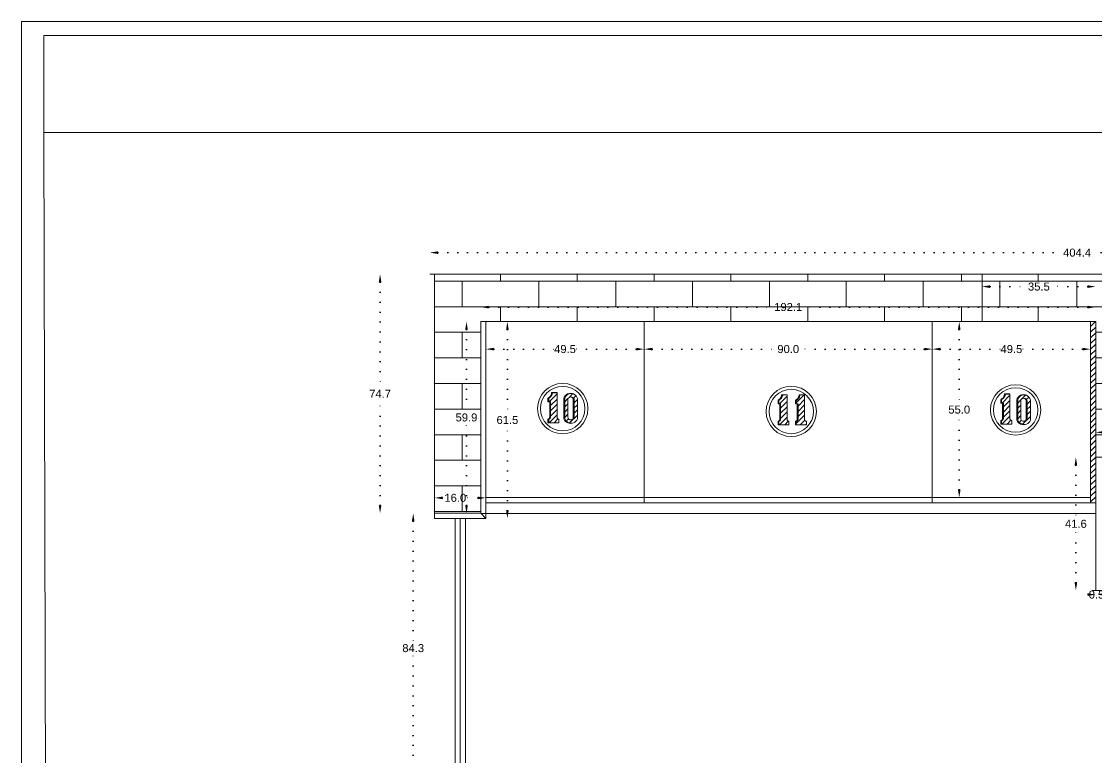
# Model space of a CAD drawing. Header units: inches. Extents: x 104 to 9740, y 936 to 6735.
# Drawn here: x 7866.4 to 8202.2, y 2203.4 to 2433.4 of the extents above; entities that cross this region are included whole.
import ezdxf

# ---------------------------------------------------------------- set-up
doc = ezdxf.new("R2010")
doc.units = ezdxf.units.IN
doc.header["$MEASUREMENT"] = 0
doc.linetypes.add('ACAD_ISO07W100', pattern=[3, 0, -3])
doc.styles.get("Standard").update_dxf_attribs({"font": 'arial.ttf'})
doc.dimstyles.new('Copy of Standard', dxfattribs={"dimtxt": 2.5, "dimasz": 2.5, "dimexe": 0.18, "dimexo": 0.0625, "dimgap": 0.09, "dimtad": 0, "dimtih": 1, "dimtoh": 1, "dimdec": 1, "dimzin": 0, "dimdsep": 46, "dimtxsty": 'Standard', "dimcen": 0.09, "dimse1": 1, "dimse2": 1, "dimadec": 0, "dimazin": 0, "dimtfac": 1, "dimtdec": 1, "dimtix": 1, "dimtofl": 0, "dimtmove": 0, "dimatfit": 3, "dimfxl": 1, "dimtolj": 1, "dimtzin": 0, "dimarcsym": 0})
pattern_1 = [(45, (7590.3549, 2857.9254), (-0.8148213, 0.8148213), [])]
pattern_2 = [(45, (7448.8648, 2858.337), (-0.8148213, 0.8148213), [])]
pattern_3 = [(45, (7537.1978, 2857.7435), (-0.8148213, 0.8148213), [])]

# ---------------------------------------------------------------- blocks, each defined once
blk = doc.blocks.new('*D15')
at = {"color": 0, "linetype": 'ACAD_ISO07W100', "lineweight": -2, "transparency": 16777216}
for p, q in [((8213.62, 2337.12), (8213.62, 2319.77)), ((8213.62, 2299.72), (8213.62, 2317.08))]:
    blk.add_line(p, q, dxfattribs=at)
at = {"color": 0, "transparency": 16777216}
for points in [[(8213.2, 2337.12), (8214.03, 2337.12), (8213.62, 2339.62)], [(8213.2, 2299.72), (8214.03, 2299.72), (8213.62, 2297.22)]]:
    blk.add_solid(points, dxfattribs=at)
at = {"layer": 'Defpoints', "color": 0, "transparency": 16777216}
for p in [(8201.95, 2339.62), (8213.62, 2339.62), (8201.95, 2297.22)]:
    blk.add_point(p, dxfattribs=at)
at = {"color": 0, "lineweight": 20, "transparency": 16777216, "insert": (8213.62, 2318.42), "char_height": 2.5, "attachment_point": 5}
blk.add_mtext('\\A1;42.4', dxfattribs=at)
blk = doc.blocks.new('*D16')
at = {"color": 0, "linetype": 'ACAD_ISO07W100', "lineweight": -2, "transparency": 16777216}
for p, q in [((8168.95, 2350.57), (8180.85, 2350.57)), ((8199.45, 2350.57), (8187.54, 2350.57))]:
    blk.add_line(p, q, dxfattribs=at)
at = {"color": 0, "transparency": 16777216}
for points in [[(8168.95, 2350.98), (8168.95, 2350.15), (8166.45, 2350.57)], [(8199.45, 2350.98), (8199.45, 2350.15), (8201.95, 2350.57)]]:
    blk.add_solid(points, dxfattribs=at)
at = {"layer": 'Defpoints', "color": 0, "transparency": 16777216}
for p in [(8201.95, 2350.57), (8166.45, 2339.62), (8201.95, 2339.62)]:
    blk.add_point(p, dxfattribs=at)
at = {"color": 0, "lineweight": 20, "transparency": 16777216, "insert": (8184.2, 2350.57), "char_height": 2.5, "attachment_point": 5}
blk.add_mtext('\\A1;35.5', dxfattribs=at)
blk = doc.blocks.new('*D17')
at = {"color": 0, "linetype": 'ACAD_ISO07W100', "lineweight": -2, "transparency": 16777216}
for p, q in [((8012.35, 2344.17), (8101.95, 2344.17)), ((8199.45, 2344.17), (8109.85, 2344.17))]:
    blk.add_line(p, q, dxfattribs=at)
at = {"color": 0, "transparency": 16777216}
for points in [[(8012.35, 2344.59), (8012.35, 2343.75), (8009.85, 2344.17)], [(8199.45, 2344.59), (8199.45, 2343.75), (8201.95, 2344.17)]]:
    blk.add_solid(points, dxfattribs=at)
at = {"layer": 'Defpoints', "color": 0, "transparency": 16777216}
for p in [(8009.85, 2344.17), (8009.85, 2339.62), (8201.95, 2339.62)]:
    blk.add_point(p, dxfattribs=at)
at = {"color": 0, "lineweight": 20, "transparency": 16777216, "insert": (8105.9, 2344.17), "char_height": 2.5, "attachment_point": 5}
blk.add_mtext('\\A1;192.1', dxfattribs=at)
blk = doc.blocks.new('*D18')
at = {"color": 0, "linetype": 'ACAD_ISO07W100', "lineweight": -2, "transparency": 16777216}
for p, q in [((8005.39, 2337.12), (8005.39, 2311.04)), ((8005.39, 2282.22), (8005.39, 2308.31))]:
    blk.add_line(p, q, dxfattribs=at)
at = {"color": 0, "transparency": 16777216}
for points in [[(8004.98, 2337.12), (8005.81, 2337.12), (8005.39, 2339.62)], [(8004.98, 2282.22), (8005.81, 2282.22), (8005.39, 2279.72)]]:
    blk.add_solid(points, dxfattribs=at)
at = {"layer": 'Defpoints', "color": 0, "transparency": 16777216}
for p in [(8005.39, 2339.62), (8009.85, 2339.62), (8009.85, 2279.72)]:
    blk.add_point(p, dxfattribs=at)
at = {"color": 0, "lineweight": 20, "transparency": 16777216, "insert": (8005.39, 2309.67), "char_height": 2.5, "attachment_point": 5}
blk.add_mtext('\\A1;59.9', dxfattribs=at)
blk = doc.blocks.new('*D19')
at = {"color": 0, "linetype": 'ACAD_ISO07W100', "lineweight": -2, "transparency": 16777216}
for p, q in [((7978.4, 2351.92), (7978.4, 2318.41)), ((7978.4, 2282.22), (7978.4, 2315.73))]:
    blk.add_line(p, q, dxfattribs=at)
at = {"color": 0, "transparency": 16777216}
for points in [[(7977.99, 2351.92), (7978.82, 2351.92), (7978.4, 2354.42)], [(7977.99, 2282.22), (7978.82, 2282.22), (7978.4, 2279.72)]]:
    blk.add_solid(points, dxfattribs=at)
at = {"layer": 'Defpoints', "color": 0, "transparency": 16777216}
for p in [(7978.4, 2354.42), (7993.95, 2354.42), (7993.95, 2279.72)]:
    blk.add_point(p, dxfattribs=at)
at = {"color": 0, "lineweight": 20, "transparency": 16777216, "insert": (7978.4, 2317.07), "char_height": 2.5, "attachment_point": 5}
blk.add_mtext('\\A1;74.7', dxfattribs=at)
blk = doc.blocks.new('*D2')
at = {"color": 0, "linetype": 'ACAD_ISO07W100', "lineweight": -2, "transparency": 16777216}
for p, q in [((7996.45, 2361.18), (8191.8, 2361.18)), ((8395.85, 2361.18), (8200.5, 2361.18))]:
    blk.add_line(p, q, dxfattribs=at)
at = {"color": 0, "transparency": 16777216}
for points in [[(7996.45, 2361.6), (7996.45, 2360.76), (7993.95, 2361.18)], [(8395.85, 2361.6), (8395.85, 2360.76), (8398.35, 2361.18)]]:
    blk.add_solid(points, dxfattribs=at)
at = {"layer": 'Defpoints', "color": 0, "transparency": 16777216}
for p in [(8398.35, 2361.18), (7993.95, 2354.42), (8398.35, 2354.42)]:
    blk.add_point(p, dxfattribs=at)
at = {"color": 0, "lineweight": 20, "transparency": 16777216, "insert": (8196.15, 2361.18), "char_height": 2.5, "attachment_point": 5}
blk.add_mtext('\\A1;404.4', dxfattribs=at)
blk = doc.blocks.new('*D20')
at = {"color": 0, "linetype": 'ACAD_ISO07W100', "lineweight": -2, "transparency": 16777216}
for p, q in [((7997.95, 2284.54), (7998.68, 2284.54)), ((8008.95, 2284.54), (8005.11, 2284.54))]:
    blk.add_line(p, q, dxfattribs=at)
at = {"color": 0, "transparency": 16777216}
for points in [[(7997.95, 2284.95), (7997.95, 2284.12), (7995.45, 2284.54)], [(8008.95, 2284.95), (8008.95, 2284.12), (8011.45, 2284.54)]]:
    blk.add_solid(points, dxfattribs=at)
at = {"layer": 'Defpoints', "color": 0, "transparency": 16777216}
for p in [(8011.45, 2284.54), (7995.45, 2279.72), (8011.45, 2279.72)]:
    blk.add_point(p, dxfattribs=at)
at = {"color": 0, "lineweight": 20, "transparency": 16777216, "insert": (8001.9, 2284.54), "char_height": 2.5, "attachment_point": 5}
blk.add_mtext('\\A1;16.0', dxfattribs=at)
blk = doc.blocks.new('*D22')
at = {"color": 0, "linetype": 'ACAD_ISO07W100', "lineweight": -2, "transparency": 16777216}
for p, q in [((7988.75, 2277.22), (7988.75, 2238.94)), ((7988.75, 2197.92), (7988.75, 2236.21))]:
    blk.add_line(p, q, dxfattribs=at)
at = {"color": 0, "transparency": 16777216}
for points in [[(7988.33, 2277.22), (7989.16, 2277.22), (7988.75, 2279.72)], [(7988.33, 2197.92), (7989.16, 2197.92), (7988.75, 2195.42)]]:
    blk.add_solid(points, dxfattribs=at)
at = {"layer": 'Defpoints', "color": 0, "transparency": 16777216}
for p in [(8003.25, 2279.72), (7988.75, 2195.42), (8003.25, 2195.42)]:
    blk.add_point(p, dxfattribs=at)
at = {"color": 0, "lineweight": 20, "transparency": 16777216, "insert": (7988.75, 2237.57), "char_height": 2.5, "attachment_point": 5}
blk.add_mtext('\\A1;84.3', dxfattribs=at)
blk = doc.blocks.new('*D55')
at = {"color": 0, "linetype": 'ACAD_ISO07W100', "lineweight": -2, "transparency": 16777216}
for p, q in [((8013.95, 2331.03), (8032.78, 2331.03)), ((8058.4, 2331.03), (8039.57, 2331.03))]:
    blk.add_line(p, q, dxfattribs=at)
at = {"color": 0, "transparency": 16777216}
for points in [[(8013.95, 2331.45), (8013.95, 2330.62), (8011.45, 2331.03)], [(8058.4, 2331.45), (8058.4, 2330.62), (8060.9, 2331.03)]]:
    blk.add_solid(points, dxfattribs=at)
at = {"layer": 'Defpoints', "color": 0, "transparency": 16777216}
for p in [(8011.45, 2339.62), (8060.9, 2339.62), (8011.45, 2331.03)]:
    blk.add_point(p, dxfattribs=at)
at = {"color": 0, "lineweight": 20, "transparency": 16777216, "insert": (8036.17, 2331.03), "char_height": 2.5, "attachment_point": 5}
blk.add_mtext('\\A1;49.5', dxfattribs=at)
blk = doc.blocks.new('*D56')
at = {"color": 0, "linetype": 'ACAD_ISO07W100', "lineweight": -2, "transparency": 16777216}
for p, q in [((8063.4, 2331.03), (8102.57, 2331.03)), ((8148.4, 2331.03), (8109.23, 2331.03))]:
    blk.add_line(p, q, dxfattribs=at)
at = {"color": 0, "transparency": 16777216}
for points in [[(8063.4, 2331.45), (8063.4, 2330.62), (8060.9, 2331.03)], [(8148.4, 2331.45), (8148.4, 2330.62), (8150.9, 2331.03)]]:
    blk.add_solid(points, dxfattribs=at)
at = {"layer": 'Defpoints', "color": 0, "transparency": 16777216}
for p in [(8060.9, 2339.62), (8150.9, 2339.62), (8060.9, 2331.03)]:
    blk.add_point(p, dxfattribs=at)
at = {"color": 0, "lineweight": 20, "transparency": 16777216, "insert": (8105.9, 2331.03), "char_height": 2.5, "attachment_point": 5}
blk.add_mtext('\\A1;90.0', dxfattribs=at)
blk = doc.blocks.new('*D57')
at = {"color": 0, "linetype": 'ACAD_ISO07W100', "lineweight": -2, "transparency": 16777216}
for p, q in [((8153.4, 2331.03), (8172.23, 2331.03)), ((8197.85, 2331.03), (8179.02, 2331.03))]:
    blk.add_line(p, q, dxfattribs=at)
at = {"color": 0, "transparency": 16777216}
for points in [[(8153.4, 2331.45), (8153.4, 2330.62), (8150.9, 2331.03)], [(8197.85, 2331.45), (8197.85, 2330.62), (8200.35, 2331.03)]]:
    blk.add_solid(points, dxfattribs=at)
at = {"layer": 'Defpoints', "color": 0, "transparency": 16777216}
for p in [(8150.9, 2339.62), (8200.35, 2339.62), (8200.35, 2331.03)]:
    blk.add_point(p, dxfattribs=at)
at = {"color": 0, "lineweight": 20, "transparency": 16777216, "insert": (8175.62, 2331.03), "char_height": 2.5, "attachment_point": 5}
blk.add_mtext('\\A1;49.5', dxfattribs=at)
blk = doc.blocks.new('*D58')
at = {"color": 0, "linetype": 'ACAD_ISO07W100', "lineweight": -2, "transparency": 16777216}
for p, q in [((8204.45, 2305.03), (8265.5, 2305.03)), ((8334.95, 2305.03), (8273.9, 2305.03))]:
    blk.add_line(p, q, dxfattribs=at)
at = {"color": 0, "transparency": 16777216}
for points in [[(8204.45, 2305.44), (8204.45, 2304.61), (8201.95, 2305.03)], [(8334.95, 2305.44), (8334.95, 2304.61), (8337.45, 2305.03)]]:
    blk.add_solid(points, dxfattribs=at)
at = {"layer": 'Defpoints', "color": 0, "transparency": 16777216}
for p in [(8337.45, 2305.03), (8201.95, 2297.22), (8337.45, 2297.22)]:
    blk.add_point(p, dxfattribs=at)
at = {"color": 0, "lineweight": 20, "transparency": 16777216, "insert": (8269.7, 2305.03), "char_height": 2.5, "attachment_point": 5}
blk.add_mtext('\\A1;135.5', dxfattribs=at)
blk = doc.blocks.new('*D60')
at = {"color": 0, "linetype": 'ACAD_ISO07W100', "lineweight": -2, "transparency": 16777216}
for p, q in [((8199.45, 2254.3), (8196.95, 2254.3)), ((8204.95, 2254.3), (8207.45, 2254.3))]:
    blk.add_line(p, q, dxfattribs=at)
at = {"color": 0, "transparency": 16777216}
for points in [[(8199.45, 2254.72), (8199.45, 2253.89), (8201.95, 2254.3)], [(8204.95, 2254.72), (8204.95, 2253.89), (8202.45, 2254.3)]]:
    blk.add_solid(points, dxfattribs=at)
at = {"layer": 'Defpoints', "color": 0, "transparency": 16777216}
for p in [(8202.45, 2257.22), (8201.95, 2255.62), (8201.95, 2254.3)]:
    blk.add_point(p, dxfattribs=at)
at = {"color": 0, "lineweight": 20, "transparency": 16777216, "insert": (8202.2, 2254.3), "char_height": 2.5, "attachment_point": 5}
blk.add_mtext('\\A1;0.5', dxfattribs=at)
blk = doc.blocks.new('*D66')
at = {"color": 0, "linetype": 'ACAD_ISO07W100', "lineweight": -2, "transparency": 16777216}
for p, q in [((8159.32, 2337.12), (8159.32, 2313.49)), ((8159.32, 2287.12), (8159.32, 2310.76))]:
    blk.add_line(p, q, dxfattribs=at)
at = {"color": 0, "transparency": 16777216}
for points in [[(8158.91, 2337.12), (8159.74, 2337.12), (8159.32, 2339.62)], [(8158.91, 2287.12), (8159.74, 2287.12), (8159.32, 2284.62)]]:
    blk.add_solid(points, dxfattribs=at)
at = {"layer": 'Defpoints', "color": 0, "transparency": 16777216}
for p in [(8150.4, 2339.62), (8150.4, 2284.62), (8159.32, 2284.62)]:
    blk.add_point(p, dxfattribs=at)
at = {"color": 0, "lineweight": 20, "transparency": 16777216, "insert": (8159.32, 2312.12), "char_height": 2.5, "attachment_point": 5}
blk.add_mtext('\\A1;55.0', dxfattribs=at)
blk = doc.blocks.new('*D74')
at = {"color": 0, "linetype": 'ACAD_ISO07W100', "lineweight": -2, "transparency": 16777216}
for p, q in [((8018.17, 2337.12), (8018.17, 2310.24)), ((8018.17, 2280.62), (8018.17, 2307.51))]:
    blk.add_line(p, q, dxfattribs=at)
at = {"color": 0, "transparency": 16777216}
for points in [[(8017.76, 2337.12), (8018.59, 2337.12), (8018.17, 2339.62)], [(8017.76, 2280.62), (8018.59, 2280.62), (8018.17, 2278.12)]]:
    blk.add_solid(points, dxfattribs=at)
at = {"layer": 'Defpoints', "color": 0, "transparency": 16777216}
for p in [(8011.45, 2339.62), (8018.17, 2339.62), (8011.45, 2278.12)]:
    blk.add_point(p, dxfattribs=at)
at = {"color": 0, "lineweight": 20, "transparency": 16777216, "insert": (8018.17, 2308.87), "char_height": 2.5, "attachment_point": 5}
blk.add_mtext('\\A1;61.5', dxfattribs=at)
blk = doc.blocks.new('*D75')
at = {"color": 0, "linetype": 'ACAD_ISO07W100', "lineweight": -2, "transparency": 16777216}
for p, q in [((8195.76, 2294.72), (8195.76, 2277.79)), ((8195.76, 2258.12), (8195.76, 2275.06))]:
    blk.add_line(p, q, dxfattribs=at)
at = {"color": 0, "transparency": 16777216}
for points in [[(8195.34, 2294.72), (8196.18, 2294.72), (8195.76, 2297.22)], [(8195.34, 2258.12), (8196.18, 2258.12), (8195.76, 2255.62)]]:
    blk.add_solid(points, dxfattribs=at)
at = {"layer": 'Defpoints', "color": 0, "transparency": 16777216}
for p in [(8201.95, 2297.22), (8195.76, 2255.62), (8200.85, 2255.62)]:
    blk.add_point(p, dxfattribs=at)
at = {"color": 0, "lineweight": 20, "transparency": 16777216, "insert": (8195.76, 2276.42), "char_height": 2.5, "attachment_point": 5}
blk.add_mtext('\\A1;41.6', dxfattribs=at)

msp = doc.modelspace()

# ---------------------------------------------------------------- hatches: boundary and pattern name
at = {"lineweight": 20}
h = msp.add_hatch(dxfattribs=at)
h.set_pattern_fill('AR-BRSTD', color=256, scale=3)
h.paths.add_polyline_path([(8166.45, 2354.42), (8166.45, 2339.62), (8201.95, 2339.62), (8201.95, 2297.22), (8337.45, 2297.22), (8337.45, 2339.72), (8382.65, 2339.72), (8382.65, 2279.22), (8398.35, 2279.22), (8398.35, 2354.42)])
h.paths.add_polyline_path([(7995.45, 2354.42), (7995.45, 2279.72), (8009.85, 2279.72), (8009.85, 2339.62), (8166.45, 2339.62), (8166.45, 2354.42)])
h.paths.add_polyline_path([(7910.25, 2129.02), (7925.25, 2129.02), (7925.25, 2179.02), (8009.85, 2179.02), (8009.85, 2195.42), (7910.25, 2195.42)])
h.paths.add_polyline_path([(8118.95, 1865.62), (8118.95, 1886.32), (8093.95, 1886.32), (8093.95, 1980.22), (7925.25, 1980.22), (7925.25, 2129.02), (7910.25, 2129.02), (7910.25, 1865.62)])
h.paths.add_polyline_path([(8284.75, 1865.62), (8284.75, 1886.32), (8230.95, 1886.32), (8230.95, 1865.62)])
h.paths.add_polyline_path([(8153.95, 1886.32), (8153.95, 1865.62), (8185.95, 1865.62), (8185.95, 1886.32)])
h.paths.add_polyline_path([(8383.91, 2280.65), (8391.96, 2280.65), (8391.96, 2285.8), (8383.91, 2285.8)], flags=24)
h.paths.add_polyline_path([(8383.18, 2306.88), (8391.23, 2306.88), (8391.23, 2312.03), (8383.18, 2312.03)], flags=24)
h.paths.add_polyline_path([(8356.1, 2342.38), (8364.14, 2342.38), (8364.14, 2347.53), (8356.1, 2347.53)], flags=24)
h.paths.add_polyline_path([(8326.72, 2315.88), (8334.77, 2315.88), (8334.77, 2321.03), (8326.72, 2321.03)], flags=24)
h.paths.add_polyline_path([(8209.66, 2315.81), (8217.7, 2315.81), (8217.7, 2320.96), (8209.66, 2320.96)], flags=24)
h.paths.add_polyline_path([(8180.17, 2347.97), (8188.22, 2347.97), (8188.22, 2353.12), (8180.17, 2353.12)], flags=24)
h.paths.add_polyline_path([(8264.58, 2302.43), (8274.57, 2302.43), (8274.57, 2307.59), (8264.58, 2307.59)], flags=24)
h.paths.add_polyline_path([(8101.03, 2341.58), (8111.02, 2341.58), (8111.02, 2346.73), (8101.03, 2346.73)], flags=24)
h.paths.add_polyline_path([(8001.37, 2307.08), (8009.42, 2307.08), (8009.42, 2312.23), (8001.37, 2312.23)], flags=24)
h.paths.add_polyline_path([(7997.77, 2281.94), (8005.82, 2281.94), (8005.82, 2287.09), (7997.77, 2287.09)], flags=24)
h.paths.add_polyline_path([(7999.33, 2184.63), (8007.38, 2184.63), (8007.38, 2189.78), (7999.33, 2189.78)], flags=24)
h.paths.add_polyline_path([(7963.54, 2181), (7971.58, 2181), (7971.58, 2186.15), (7963.54, 2186.15)], flags=24)
h.paths.add_polyline_path([(7914.86, 2151.43), (7922.91, 2151.43), (7922.91, 2156.58), (7914.86, 2156.58)], flags=24)
h.paths.add_polyline_path([(7910.56, 2077.03), (7920.55, 2077.03), (7920.55, 2082.18), (7910.56, 2082.18)], flags=24)
h.paths.add_polyline_path([(8004.49, 1967.93), (8014.48, 1967.93), (8014.48, 1973.08), (8004.49, 1973.08)], flags=24)
h.paths.add_polyline_path([(8080.35, 1930.68), (8088.4, 1930.68), (8088.4, 1935.83), (8080.35, 1935.83)], flags=24)
h.paths.add_polyline_path([(8102.46, 1878.61), (8110.51, 1878.61), (8110.51, 1883.76), (8102.46, 1883.76)], flags=24)
h.paths.add_polyline_path([(8001.29, 1973.19), (8009.33, 1973.19), (8009.33, 1978.34), (8001.29, 1978.34)], flags=24)
h.paths.add_polyline_path([(8416.47, 2314.23), (8424.51, 2314.23), (8424.51, 2319.38), (8416.47, 2319.38)], flags=9)
h.paths.add_polyline_path([(7974.37, 2314.46), (7982.42, 2314.46), (7982.42, 2319.61), (7974.37, 2319.61)], flags=9)
h.paths.add_polyline_path([(8191.22, 2358.59), (8201.21, 2358.59), (8201.21, 2363.74), (8191.22, 2363.74)], flags=9)
h.paths.add_polyline_path([(7984.73, 2234.98), (7992.78, 2234.98), (7992.78, 2240.13), (7984.73, 2240.13)], flags=9)
h.paths.add_polyline_path([(8222.88, 1851.48), (8232.87, 1851.48), (8232.87, 1856.63), (8222.88, 1856.63)], flags=9)
h.paths.add_polyline_path([(8362.87, 1916.98), (8370.91, 1916.98), (8370.91, 1922.13), (8362.87, 1922.13)], flags=9)
h.paths.add_polyline_path([(8365.32, 1942.77), (8373.37, 1942.77), (8373.37, 1947.93), (8365.32, 1947.93)], flags=9)
h.paths.add_polyline_path([(8369.29, 1904.14), (8377.34, 1904.14), (8377.34, 1909.29), (8369.29, 1909.29)], flags=9)
h.paths.add_polyline_path([(8119.94, 1870.03), (8127.99, 1870.03), (8127.99, 1875.18), (8119.94, 1875.18)], flags=9)
h.paths.add_polyline_path([(8135.94, 1865.83), (8143.98, 1865.83), (8143.98, 1870.98), (8135.94, 1870.98)], flags=9)
h.paths.add_polyline_path([(8157.35, 1858.18), (8167.34, 1858.18), (8167.34, 1863.33), (8157.35, 1863.33)], flags=9)
h.paths.add_polyline_path([(8340.74, 1879.97), (8348.78, 1879.97), (8348.78, 1885.12), (8340.74, 1885.12)], flags=9)
h.paths.add_polyline_path([(8319.23, 1873.32), (8327.27, 1873.32), (8327.27, 1878.47), (8319.23, 1878.47)], flags=9)
h.paths.add_polyline_path([(8447.99, 1872.3), (8457.98, 1872.3), (8457.98, 1877.46), (8447.99, 1877.46)], flags=9)
h.paths.add_polyline_path([(8557.49, 1898.87), (8565.54, 1898.87), (8565.54, 1904.03), (8557.49, 1904.03)], flags=9)
h.paths.add_polyline_path([(8532.68, 1894.18), (8540.72, 1894.18), (8540.72, 1899.33), (8532.68, 1899.33)], flags=9)
h.paths.add_polyline_path([(8582.93, 1886.68), (8590.98, 1886.68), (8590.98, 1891.83), (8582.93, 1891.83)], flags=9)
h.paths.add_polyline_path([(8296.87, 1948.26), (8304.92, 1948.26), (8304.92, 1953.41), (8296.87, 1953.41)], flags=9)
h.paths.add_polyline_path([(8336.37, 1948.26), (8344.42, 1948.26), (8344.42, 1953.41), (8336.37, 1953.41)], flags=9)
h.paths.add_polyline_path([(8216.05, 1893.28), (8226.04, 1893.28), (8226.04, 1898.43), (8216.05, 1898.43)], flags=9)
h.paths.add_polyline_path([(8316.63, 1893.28), (8324.67, 1893.28), (8324.67, 1898.43), (8316.63, 1898.43)], flags=9)
h.paths.add_polyline_path([(8177.19, 1948.19), (8185.23, 1948.19), (8185.23, 1953.34), (8177.19, 1953.34)], flags=9)
h.paths.add_polyline_path([(8217.19, 1948.19), (8225.23, 1948.19), (8225.23, 1953.34), (8217.19, 1953.34)], flags=9)
h.paths.add_polyline_path([(8257.19, 1948.19), (8265.23, 1948.19), (8265.23, 1953.34), (8257.19, 1953.34)], flags=9)
h.paths.add_polyline_path([(8124.34, 1893.56), (8132.39, 1893.56), (8132.39, 1898.71), (8124.34, 1898.71)], flags=9)
h.paths.add_polyline_path([(8015.73, 1980.83), (8021.83, 1980.83), (8021.83, 1985.98), (8015.73, 1985.98)], flags=25)
h.paths.add_polyline_path([(7930.21, 2047.03), (7940.2, 2047.03), (7940.2, 2052.18), (7930.21, 2052.18)], flags=25)
h.paths.add_polyline_path([(7930.93, 2143.23), (7938.98, 2143.23), (7938.98, 2148.38), (7930.93, 2148.38)], flags=25)
h.paths.add_polyline_path([(7964.35, 2104.46), (7972.39, 2104.46), (7972.39, 2109.62), (7964.35, 2109.62)], flags=25)
h.paths.add_polyline_path([(8016.16, 2174.83), (8022.26, 2174.83), (8022.26, 2179.98), (8016.16, 2179.98)], flags=9)
h.paths.add_polyline_path([(7963.84, 2164.89), (7971.89, 2164.89), (7971.89, 2170.04), (7963.84, 2170.04)], flags=25)
h.paths.add_polyline_path([(8044.72, 1985.55), (8052.77, 1985.55), (8052.77, 1990.7), (8044.72, 1990.7)], flags=25)
h.paths.add_polyline_path([(8032.2, 2328.44), (8040.25, 2328.44), (8040.25, 2333.59), (8032.2, 2333.59)], flags=25)
h.paths.add_polyline_path([(8101.89, 2328.44), (8109.93, 2328.44), (8109.93, 2333.59), (8101.89, 2333.59)], flags=25)
h.paths.add_polyline_path([(8171.65, 2328.44), (8179.7, 2328.44), (8179.7, 2333.59), (8171.65, 2333.59)], flags=25)
h.paths.add_polyline_path([(8294.02, 2289.29), (8302.07, 2289.29), (8302.07, 2294.44), (8294.02, 2294.44)], flags=25)
h.paths.add_polyline_path([(8199.14, 2251.71), (8205.25, 2251.71), (8205.25, 2256.86), (8199.14, 2256.86)], flags=9)
h.paths.add_polyline_path([(8222.09, 2289.29), (8230.13, 2289.29), (8230.13, 2294.44), (8222.09, 2294.44)], flags=25)
h.paths.add_polyline_path([(8222.09, 2248.8), (8230.13, 2248.8), (8230.13, 2253.96), (8222.09, 2253.96)], flags=9)
h.paths.add_polyline_path([(8267.09, 2248.8), (8275.13, 2248.8), (8275.13, 2253.96), (8267.09, 2253.96)], flags=9)
h.paths.add_polyline_path([(8312.09, 2248.8), (8320.13, 2248.8), (8320.13, 2253.96), (8312.09, 2253.96)], flags=9)
h.paths.add_polyline_path([(8251.58, 2274.63), (8259.63, 2274.63), (8259.63, 2279.78), (8251.58, 2279.78)], flags=9)
h.paths.add_polyline_path([(8155.31, 2309.53), (8163.36, 2309.53), (8163.36, 2314.68), (8155.31, 2314.68)], flags=25)
h.paths.add_polyline_path([(8341.03, 2294.63), (8349.08, 2294.63), (8349.08, 2299.78), (8341.03, 2299.78)], flags=25)
h.paths.add_polyline_path([(8354.14, 2248.81), (8362.19, 2248.81), (8362.19, 2253.96), (8354.14, 2253.96)], flags=9)
h.paths.add_polyline_path([(8383.12, 2248.8), (8391.17, 2248.8), (8391.17, 2253.96), (8383.12, 2253.96)], flags=9)
h.paths.add_polyline_path([(8394.39, 2249.01), (8400.49, 2249.01), (8400.49, 2254.16), (8394.39, 2254.16)], flags=9)
h.paths.add_polyline_path([(8400.55, 2264.83), (8408.59, 2264.83), (8408.59, 2269.98), (8400.55, 2269.98)], flags=9)
h.paths.add_polyline_path([(8377.59, 2265.13), (8385.64, 2265.13), (8385.64, 2270.28), (8377.59, 2270.28)], flags=9)
h.paths.add_polyline_path([(8015.31, 2185.43), (8023.35, 2185.43), (8023.35, 2190.58), (8015.31, 2190.58)], flags=9)
h.paths.add_polyline_path([(8014.15, 2306.28), (8022.2, 2306.28), (8022.2, 2311.43), (8014.15, 2311.43)], flags=25)
h.paths.add_polyline_path([(8191.79, 2273.83), (8199.84, 2273.83), (8199.84, 2278.98), (8191.79, 2278.98)], flags=9)
h.paths.add_polyline_path([(8225.04, 2123.2), (8233.08, 2123.2), (8233.08, 2128.35), (8225.04, 2128.35)], flags=9)
h.paths.add_polyline_path([(8225.04, 2141.43), (8233.08, 2141.43), (8233.08, 2146.58), (8225.04, 2146.58)], flags=9)
h.paths.add_polyline_path([(8275.04, 2141.43), (8283.08, 2141.43), (8283.08, 2146.58), (8275.04, 2146.58)], flags=9)
h.paths.add_polyline_path([(8325.04, 2141.43), (8333.08, 2141.43), (8333.08, 2146.58), (8325.04, 2146.58)], flags=9)
h.paths.add_polyline_path([(8189.9, 2098.38), (8197.95, 2098.38), (8197.95, 2103.53), (8189.9, 2103.53)], flags=9)
h.paths.add_polyline_path([(8200.09, 2055.9), (8206.19, 2055.9), (8206.19, 2061.05), (8200.09, 2061.05)], flags=9)
h.paths.add_polyline_path([(8225.04, 2055.9), (8233.08, 2055.9), (8233.08, 2061.05), (8225.04, 2061.05)], flags=9)
h.paths.add_polyline_path([(8275.04, 2055.9), (8283.08, 2055.9), (8283.08, 2061.05), (8275.04, 2061.05)], flags=9)
h.paths.add_polyline_path([(8325.04, 2055.9), (8333.08, 2055.9), (8333.08, 2061.05), (8325.04, 2061.05)], flags=9)
h.paths.add_polyline_path([(8351.69, 2055.9), (8357.79, 2055.9), (8357.79, 2061.05), (8351.69, 2061.05)], flags=9)
h.paths.add_polyline_path([(8208.49, 2098.38), (8216.54, 2098.38), (8216.54, 2103.53), (8208.49, 2103.53)], flags=9)
h.paths.add_polyline_path([(8298.95, 2123.1), (8308.94, 2123.1), (8308.94, 2128.25), (8298.95, 2128.25)], flags=9)
h.paths.add_polyline_path([(8391.64, 2107.32), (8399.69, 2107.32), (8399.69, 2112.48), (8391.64, 2112.48)], flags=9)
h.paths.add_polyline_path([(8451.69, 2107.18), (8459.73, 2107.18), (8459.73, 2112.33), (8451.69, 2112.33)], flags=9)
h.paths.add_polyline_path([(8425.61, 2098.38), (8433.66, 2098.38), (8433.66, 2103.53), (8425.61, 2103.53)], flags=9)
h.paths.add_polyline_path([(8417.84, 1893.12), (8427.83, 1893.12), (8427.83, 1898.27), (8417.84, 1898.27)], flags=9)
h.paths.add_polyline_path([(8385.91, 1915.23), (8393.96, 1915.23), (8393.96, 1920.38), (8385.91, 1920.38)], flags=9)
h.paths.add_polyline_path([(8498.14, 1893.12), (8506.18, 1893.12), (8506.18, 1898.27), (8498.14, 1898.27)], flags=9)
h.paths.add_polyline_path([(8271.23, 1911.23), (8279.28, 1911.23), (8279.28, 1916.38), (8271.23, 1916.38)], flags=9)
h.paths.add_polyline_path([(8491.46, 2101.78), (8501.45, 2101.78), (8501.45, 2106.93), (8491.46, 2106.93)], flags=9)
h.paths.add_polyline_path([(8339.99, 2043.14), (8349.98, 2043.14), (8349.98, 2048.3), (8339.99, 2048.3)], flags=9)
h = msp.add_hatch(dxfattribs=at)
h.set_pattern_fill('ANSI31', color=256, scale=10)
h.set_pattern_definition([(45, (6465.0806, 0), (-0.8838835, 0.8838835), [])])
h.paths.add_polyline_path([(8200.35, 2283.02), (8201.95, 2283.02), (8201.95, 2297.22), (8201.95, 2339.62), (8200.35, 2339.62)])
h = msp.add_hatch(dxfattribs=at)
h.set_pattern_fill('ANSI31', color=256, scale=9.218651)
h.set_pattern_definition(pattern_2)
h.paths.add_polyline_path([(8034.08, 2309.14), (8034.01, 2309.17), (8033.94, 2309.22), (8033.88, 2309.26), (8033.83, 2309.32), (8033.78, 2309.38), (8033.74, 2309.45), (8033.71, 2309.52), (8033.69, 2309.59), (8033.67, 2309.67), (8033.67, 2309.74), (8033.67, 2317.38), (8032.24, 2317.38), (8032.21, 2317.21), (8032.18, 2317.03), (8032.13, 2316.86), (8032.06, 2316.69), (8031.98, 2316.53), (8031.88, 2316.38), (8031.78, 2316.23), (8031.66, 2316.1), (8031.53, 2315.97), (8031.39, 2315.86), (8031.24, 2315.76), (8031.08, 2315.68), (8031.08, 2314.6), (8031.39, 2314.6), (8031.63, 2314.58), (8031.63, 2309.77), (8031.62, 2309.7), (8031.6, 2309.63), (8031.58, 2309.56), (8031.54, 2309.49), (8031.5, 2309.43), (8031.46, 2309.37), (8031.41, 2309.31), (8031.35, 2309.26), (8031.29, 2309.22), (8031.22, 2309.19), (8031.15, 2309.16), (8031.08, 2309.14), (8031.08, 2308.04), (8034.22, 2308.04), (8034.22, 2309.1), (8034.15, 2309.12)])
h = msp.add_hatch(dxfattribs=at)
h.set_pattern_fill('ANSI31', color=256, scale=9.218651)
h.set_pattern_definition(pattern_2)
h.paths.add_polyline_path([(8036.09, 2315.55), (8036.09, 2309.32), (8036.29, 2308.91), (8036.57, 2308.55), (8036.92, 2308.25), (8037.32, 2308.03), (8037.75, 2307.9), (8038.2, 2307.85), (8038.45, 2307.88), (8038.81, 2307.99), (8039.21, 2308.21), (8039.56, 2308.51), (8039.84, 2308.87), (8040.05, 2309.29), (8040.05, 2315.58), (8039.88, 2316.03), (8039.61, 2316.44), (8039.27, 2316.78), (8038.85, 2317.03), (8038.45, 2317.17), (8038.2, 2317.2), (8037.73, 2317.14), (8037.27, 2316.99), (8036.86, 2316.74), (8036.52, 2316.4), (8036.26, 2316)])
h.paths.add_polyline_path([(8038.73, 2309.35), (8038.04, 2308.82), (8037.17, 2309.18), (8037.09, 2309.75), (8037.09, 2315.67), (8037.79, 2316.2), (8038.11, 2316.07), (8038.48, 2316.03), (8038.73, 2315.42)], flags=16)
h = msp.add_hatch(dxfattribs=at)
h.set_pattern_fill('ANSI31', color=256, scale=9.218651)
h.set_pattern_definition(pattern_3)
h.paths.add_polyline_path([(8105.95, 2308.5), (8105.88, 2308.53), (8105.81, 2308.58), (8105.75, 2308.62), (8105.7, 2308.68), (8105.65, 2308.74), (8105.61, 2308.81), (8105.58, 2308.88), (8105.56, 2308.95), (8105.54, 2309.03), (8105.54, 2309.1), (8105.54, 2316.74), (8104.1, 2316.74), (8104.08, 2316.57), (8104.05, 2316.39), (8104, 2316.22), (8103.93, 2316.05), (8103.85, 2315.89), (8103.75, 2315.74), (8103.65, 2315.59), (8103.53, 2315.46), (8103.4, 2315.33), (8103.26, 2315.22), (8103.11, 2315.12), (8102.95, 2315.04), (8102.95, 2313.96), (8103.26, 2313.96), (8103.5, 2313.94), (8103.5, 2309.13), (8103.49, 2309.06), (8103.47, 2308.99), (8103.44, 2308.92), (8103.41, 2308.85), (8103.37, 2308.79), (8103.33, 2308.73), (8103.28, 2308.67), (8103.22, 2308.62), (8103.16, 2308.58), (8103.09, 2308.55), (8103.02, 2308.52), (8102.95, 2308.5), (8102.95, 2307.4), (8106.09, 2307.4), (8106.09, 2308.46), (8106.02, 2308.48)])
h = msp.add_hatch(dxfattribs=at)
h.set_pattern_fill('ANSI31', color=256, scale=9.218651)
h.set_pattern_definition(pattern_3)
h.paths.add_polyline_path([(8111.41, 2308.5), (8111.34, 2308.53), (8111.27, 2308.58), (8111.21, 2308.62), (8111.16, 2308.68), (8111.11, 2308.74), (8111.07, 2308.81), (8111.04, 2308.88), (8111.02, 2308.95), (8111.01, 2309.03), (8111, 2309.1), (8111, 2316.74), (8109.57, 2316.74), (8109.55, 2316.57), (8109.51, 2316.39), (8109.46, 2316.22), (8109.39, 2316.05), (8109.31, 2315.89), (8109.22, 2315.74), (8109.11, 2315.59), (8108.99, 2315.46), (8108.86, 2315.33), (8108.72, 2315.22), (8108.57, 2315.12), (8108.41, 2315.04), (8108.41, 2313.96), (8108.72, 2313.96), (8108.96, 2313.94), (8108.96, 2309.13), (8108.95, 2309.06), (8108.93, 2308.99), (8108.91, 2308.92), (8108.88, 2308.85), (8108.84, 2308.79), (8108.79, 2308.73), (8108.74, 2308.67), (8108.68, 2308.62), (8108.62, 2308.58), (8108.55, 2308.55), (8108.48, 2308.52), (8108.41, 2308.5), (8108.41, 2307.4), (8111.56, 2307.4), (8111.56, 2308.46), (8111.48, 2308.48)])
h = msp.add_hatch(dxfattribs=at)
h.set_pattern_fill('ANSI31', color=256, scale=9.218651)
h.set_pattern_definition(pattern_1)
h.paths.add_polyline_path([(8175.57, 2308.73), (8175.5, 2308.76), (8175.43, 2308.8), (8175.37, 2308.85), (8175.32, 2308.91), (8175.27, 2308.97), (8175.23, 2309.04), (8175.2, 2309.11), (8175.18, 2309.18), (8175.16, 2309.26), (8175.16, 2309.33), (8175.16, 2316.97), (8173.73, 2316.97), (8173.7, 2316.79), (8173.67, 2316.62), (8173.62, 2316.45), (8173.55, 2316.28), (8173.47, 2316.12), (8173.37, 2315.97), (8173.27, 2315.82), (8173.15, 2315.69), (8173.02, 2315.56), (8172.88, 2315.45), (8172.73, 2315.35), (8172.57, 2315.27), (8172.57, 2314.18), (8172.88, 2314.18), (8173.12, 2314.17), (8173.12, 2309.36), (8173.11, 2309.29), (8173.09, 2309.22), (8173.07, 2309.14), (8173.03, 2309.08), (8172.99, 2309.01), (8172.95, 2308.95), (8172.9, 2308.9), (8172.84, 2308.85), (8172.78, 2308.81), (8172.71, 2308.77), (8172.64, 2308.75), (8172.57, 2308.73), (8172.57, 2307.63), (8175.71, 2307.63), (8175.71, 2308.69), (8175.64, 2308.71)])
h = msp.add_hatch(dxfattribs=at)
h.set_pattern_fill('ANSI31', color=256, scale=9.218651)
h.set_pattern_definition(pattern_1)
h.paths.add_polyline_path([(8177.58, 2315.14), (8177.58, 2308.91), (8177.78, 2308.5), (8178.06, 2308.14), (8178.41, 2307.84), (8178.81, 2307.62), (8179.24, 2307.49), (8179.69, 2307.44), (8179.94, 2307.47), (8180.3, 2307.58), (8180.7, 2307.8), (8181.05, 2308.1), (8181.33, 2308.46), (8181.54, 2308.88), (8181.54, 2315.17), (8181.37, 2315.62), (8181.1, 2316.03), (8180.76, 2316.36), (8180.34, 2316.62), (8179.94, 2316.76), (8179.69, 2316.79), (8179.22, 2316.73), (8178.76, 2316.58), (8178.35, 2316.32), (8178.01, 2315.99), (8177.75, 2315.59)])
h.paths.add_polyline_path([(8180.22, 2308.94), (8179.53, 2308.41), (8178.66, 2308.76), (8178.58, 2309.34), (8178.58, 2315.25), (8179.28, 2315.79), (8179.6, 2315.66), (8179.97, 2315.61), (8180.22, 2315)], flags=16)

# ---------------------------------------------------------------- linework, layer by layer
for p, q in [((8398.35, 2354.42), (7993.95, 2354.42)), ((7995.45, 2279.72), (7995.45, 2354.42)), ((8166.45, 2339.62), (8166.45, 2354.42)), ((8009.85, 2279.72), (8009.85, 2339.62)), ((8009.85, 2339.62), (8201.95, 2339.62)), ((8011.45, 2278.12), (8011.45, 2339.62)), ((8060.9, 2283.02), (8060.9, 2339.62)), ((8150.9, 2283.02), (8150.9, 2339.62)), ((8201.95, 2339.62), (8166.45, 2339.62)), ((8200.35, 2339.62), (8200.35, 2283.02)), ((8201.95, 2339.62), (8201.95, 2297.22)), ((8031.08, 2315.68), (8031.08, 2314.6)), ((8102.95, 2315.04), (8102.95, 2313.96)), ((8108.41, 2315.04), (8108.41, 2313.96)), ((8172.57, 2315.27), (8172.57, 2314.18)), ((8031.08, 2308.04), (8034.22, 2308.04)), ((8102.95, 2307.4), (8106.09, 2307.4)), ((8108.41, 2307.4), (8111.56, 2307.4)), ((8172.57, 2307.63), (8175.71, 2307.63)), ((8337.45, 2297.22), (8201.95, 2297.22)), ((8201.95, 2297.22), (8201.95, 2255.62)), ((8011.45, 2284.62), (8200.35, 2284.62)), ((8011.45, 2283.02), (8201.95, 2283.02)), ((7995.45, 2279.72), (8009.85, 2279.72)), ((7995.45, 2279.72), (7995.45, 2278.12)), ((8011.45, 2278.12), (7995.45, 2278.12)), ((8001.85, 2278.12), (8001.85, 2197.02)), ((8003.45, 2278.12), (8003.45, 2197.02)), ((8005.05, 2278.12), (8005.05, 2197.02)), ((8009.85, 2279.72), (8011.45, 2278.12)), ((8009.85, 2279.62), (8201.95, 2279.62)), ((8337.45, 2255.62), (8200.85, 2255.62))]:
    msp.add_line(p, q, dxfattribs=at)
for points in [[(7866.39, 1796.19), (8767.62, 1796.19), (8767.62, 2433.43), (7866.39, 2433.43)], [(7873.41, 2429.05), (8256.47, 2429.05), (8256.47, 2398.71), (7873.41, 2398.71)], [(7874.84, 1823.94), (8758.92, 1823.94), (8757.5, 2398.71), (7873.41, 2398.71)], [(8039.56, 2308.51), (8039.21, 2308.21), (8038.81, 2307.99), (8038.45, 2307.88), (8038.37, 2307.85), (8037.91, 2307.8), (8037.45, 2307.85), (8037.02, 2307.99), (8036.61, 2308.21), (8036.26, 2308.51), (8035.98, 2308.87), (8035.78, 2309.29), (8035.78, 2315.58), (8035.95, 2316.03), (8036.21, 2316.44), (8036.56, 2316.78), (8036.97, 2317.03), (8037.43, 2317.19), (8037.91, 2317.24), (8038.39, 2317.19), (8038.45, 2317.17), (8038.85, 2317.03), (8039.27, 2316.78), (8039.61, 2316.44), (8039.88, 2316.03), (8040.05, 2315.58), (8040.05, 2309.29), (8039.84, 2308.87)], [(8181.05, 2308.1), (8180.7, 2307.8), (8180.3, 2307.58), (8179.94, 2307.47), (8179.86, 2307.44), (8179.4, 2307.39), (8178.94, 2307.44), (8178.51, 2307.58), (8178.1, 2307.8), (8177.75, 2308.1), (8177.47, 2308.46), (8177.27, 2308.88), (8177.27, 2315.17), (8177.44, 2315.62), (8177.7, 2316.03), (8178.05, 2316.36), (8178.46, 2316.62), (8178.92, 2316.78), (8179.4, 2316.83), (8179.88, 2316.78), (8179.94, 2316.76), (8180.34, 2316.62), (8180.76, 2316.36), (8181.1, 2316.03), (8181.37, 2315.62), (8181.54, 2315.17), (8181.54, 2308.88), (8181.33, 2308.46)]]:
    msp.add_lwpolyline(points, close=True, dxfattribs=at)
for points in [[(8030.84, 2307.99), (8034.22, 2307.99), (8034.22, 2308.04), (8034.22, 2309.1), (8034.15, 2309.12), (8034.08, 2309.14), (8034.01, 2309.17), (8033.94, 2309.22), (8033.88, 2309.26), (8033.83, 2309.32), (8033.78, 2309.38), (8033.74, 2309.45), (8033.71, 2309.52), (8033.69, 2309.59), (8033.67, 2309.67), (8033.67, 2309.74), (8033.67, 2317.38), (8033.67, 2317.43), (8032, 2317.43), (8031.98, 2317.25), (8031.95, 2317.07), (8031.89, 2316.9), (8031.83, 2316.73), (8031.74, 2316.57), (8031.65, 2316.41), (8031.54, 2316.27), (8031.42, 2316.13), (8031.29, 2316.01), (8031.15, 2315.89), (8031, 2315.79), (8030.84, 2315.71), (8030.84, 2314.6), (8031.08, 2314.6), (8031.39, 2314.6), (8031.39, 2309.74), (8031.38, 2309.67), (8031.36, 2309.6), (8031.34, 2309.52), (8031.3, 2309.46), (8031.26, 2309.39), (8031.22, 2309.33), (8031.17, 2309.28), (8031.11, 2309.23), (8031.05, 2309.19), (8030.98, 2309.15), (8030.91, 2309.12), (8030.84, 2309.1), (8030.84, 2307.99), (8031.08, 2308.04), (8031.08, 2309.14), (8031.15, 2309.16), (8031.22, 2309.19), (8031.29, 2309.22), (8031.35, 2309.26), (8031.41, 2309.31), (8031.46, 2309.37), (8031.5, 2309.43), (8031.54, 2309.49), (8031.58, 2309.56), (8031.6, 2309.63), (8031.62, 2309.7), (8031.63, 2309.77), (8031.63, 2314.58), (8031.39, 2314.6)], [(8030.84, 2315.71), (8031.08, 2315.68), (8031.24, 2315.76), (8031.39, 2315.86), (8031.53, 2315.97), (8031.66, 2316.1), (8031.78, 2316.23), (8031.88, 2316.38), (8031.98, 2316.53), (8032.06, 2316.69), (8032.13, 2316.86), (8032.18, 2317.03), (8032.21, 2317.21), (8032.24, 2317.38)], [(8032, 2317.43), (8032.24, 2317.38), (8033.67, 2317.38)], [(8038.45, 2307.88), (8038.2, 2307.85), (8037.75, 2307.9), (8037.32, 2308.03), (8036.92, 2308.25), (8036.57, 2308.55), (8036.29, 2308.91), (8036.09, 2309.32), (8036.09, 2315.55), (8036.26, 2316), (8036.52, 2316.4), (8036.86, 2316.74), (8037.27, 2316.99), (8037.73, 2317.14), (8038.2, 2317.2), (8038.45, 2317.17)], [(8038.2, 2308.96), (8038.41, 2308.99), (8038.61, 2309.07), (8038.78, 2309.2), (8038.91, 2309.37), (8038.99, 2309.57), (8039.02, 2309.78), (8039.02, 2315.25), (8038.99, 2315.46), (8038.91, 2315.65), (8038.78, 2315.82), (8038.61, 2315.95), (8038.41, 2316.03), (8038.2, 2316.06), (8037.91, 2316.09), (8037.7, 2316.06), (8037.5, 2315.98), (8037.33, 2315.85), (8037.2, 2315.68), (8037.12, 2315.48), (8037.09, 2315.27), (8037.09, 2309.75)], [(8037.09, 2309.75), (8037.12, 2309.54), (8037.2, 2309.34), (8037.33, 2309.17), (8037.5, 2309.04), (8037.7, 2308.96), (8037.91, 2308.93), (8038.12, 2308.96), (8038.32, 2309.04), (8038.49, 2309.17), (8038.62, 2309.34), (8038.7, 2309.54), (8038.73, 2309.75), (8038.73, 2315.27), (8038.7, 2315.48), (8038.62, 2315.68), (8038.49, 2315.85), (8038.32, 2315.98), (8038.12, 2316.06), (8037.91, 2316.09)], [(8102.71, 2307.35), (8106.09, 2307.35), (8106.09, 2307.4), (8106.09, 2308.46), (8106.02, 2308.48), (8105.95, 2308.5), (8105.88, 2308.53), (8105.81, 2308.58), (8105.75, 2308.62), (8105.7, 2308.68), (8105.65, 2308.74), (8105.61, 2308.81), (8105.58, 2308.88), (8105.56, 2308.95), (8105.54, 2309.03), (8105.54, 2309.1), (8105.54, 2316.74), (8105.54, 2316.79), (8103.87, 2316.79), (8103.85, 2316.61), (8103.81, 2316.43), (8103.76, 2316.26), (8103.7, 2316.09), (8103.61, 2315.93), (8103.52, 2315.77), (8103.41, 2315.63), (8103.29, 2315.49), (8103.16, 2315.37), (8103.02, 2315.25), (8102.86, 2315.15), (8102.71, 2315.07), (8102.71, 2313.96), (8102.95, 2313.96), (8103.26, 2313.96), (8103.26, 2309.1), (8103.25, 2309.03), (8103.23, 2308.96), (8103.21, 2308.88), (8103.17, 2308.82), (8103.13, 2308.75), (8103.09, 2308.69), (8103.04, 2308.64), (8102.98, 2308.59), (8102.91, 2308.55), (8102.85, 2308.51), (8102.78, 2308.48), (8102.71, 2308.46), (8102.71, 2307.35), (8102.95, 2307.4), (8102.95, 2308.5), (8103.02, 2308.52), (8103.09, 2308.55), (8103.16, 2308.58), (8103.22, 2308.62), (8103.28, 2308.67), (8103.33, 2308.73), (8103.37, 2308.79), (8103.41, 2308.85), (8103.44, 2308.92), (8103.47, 2308.99), (8103.49, 2309.06), (8103.5, 2309.13), (8103.5, 2313.94), (8103.26, 2313.96)], [(8102.71, 2315.07), (8102.95, 2315.04), (8103.11, 2315.12), (8103.26, 2315.22), (8103.4, 2315.33), (8103.53, 2315.46), (8103.65, 2315.59), (8103.75, 2315.74), (8103.85, 2315.89), (8103.93, 2316.05), (8104, 2316.22), (8104.05, 2316.39), (8104.08, 2316.57), (8104.1, 2316.74)], [(8103.87, 2316.79), (8104.1, 2316.74), (8105.54, 2316.74)], [(8108.17, 2307.35), (8111.56, 2307.35), (8111.56, 2307.4), (8111.56, 2308.46), (8111.48, 2308.48), (8111.41, 2308.5), (8111.34, 2308.53), (8111.27, 2308.58), (8111.21, 2308.62), (8111.16, 2308.68), (8111.11, 2308.74), (8111.07, 2308.81), (8111.04, 2308.88), (8111.02, 2308.95), (8111.01, 2309.03), (8111, 2309.1), (8111, 2316.74), (8111, 2316.79), (8109.34, 2316.79), (8109.32, 2316.61), (8109.28, 2316.43), (8109.23, 2316.26), (8109.16, 2316.09), (8109.08, 2315.93), (8108.98, 2315.77), (8108.87, 2315.63), (8108.75, 2315.49), (8108.62, 2315.37), (8108.48, 2315.25), (8108.33, 2315.15), (8108.17, 2315.07), (8108.17, 2313.96), (8108.41, 2313.96), (8108.72, 2313.96), (8108.72, 2309.1), (8108.71, 2309.03), (8108.7, 2308.96), (8108.67, 2308.88), (8108.64, 2308.82), (8108.6, 2308.75), (8108.55, 2308.69), (8108.5, 2308.64), (8108.44, 2308.59), (8108.38, 2308.55), (8108.31, 2308.51), (8108.24, 2308.48), (8108.17, 2308.46), (8108.17, 2307.35), (8108.41, 2307.4), (8108.41, 2308.5), (8108.48, 2308.52), (8108.55, 2308.55), (8108.62, 2308.58), (8108.68, 2308.62), (8108.74, 2308.67), (8108.79, 2308.73), (8108.84, 2308.79), (8108.88, 2308.85), (8108.91, 2308.92), (8108.93, 2308.99), (8108.95, 2309.06), (8108.96, 2309.13), (8108.96, 2313.94), (8108.72, 2313.96)], [(8108.17, 2315.07), (8108.41, 2315.04), (8108.57, 2315.12), (8108.72, 2315.22), (8108.86, 2315.33), (8108.99, 2315.46), (8109.11, 2315.59), (8109.22, 2315.74), (8109.31, 2315.89), (8109.39, 2316.05), (8109.46, 2316.22), (8109.51, 2316.39), (8109.55, 2316.57), (8109.57, 2316.74)], [(8109.34, 2316.79), (8109.57, 2316.74), (8111, 2316.74)], [(8172.33, 2307.58), (8175.71, 2307.58), (8175.71, 2307.63), (8175.71, 2308.69), (8175.64, 2308.71), (8175.57, 2308.73), (8175.5, 2308.76), (8175.43, 2308.8), (8175.37, 2308.85), (8175.32, 2308.91), (8175.27, 2308.97), (8175.23, 2309.04), (8175.2, 2309.11), (8175.18, 2309.18), (8175.16, 2309.26), (8175.16, 2309.33), (8175.16, 2316.97), (8175.16, 2317.02), (8173.49, 2317.02), (8173.47, 2316.84), (8173.44, 2316.66), (8173.38, 2316.49), (8173.32, 2316.32), (8173.23, 2316.15), (8173.14, 2316), (8173.03, 2315.85), (8172.91, 2315.72), (8172.78, 2315.59), (8172.64, 2315.48), (8172.49, 2315.38), (8172.33, 2315.29), (8172.33, 2314.18), (8172.57, 2314.18), (8172.88, 2314.18), (8172.88, 2309.33), (8172.87, 2309.26), (8172.85, 2309.18), (8172.83, 2309.11), (8172.79, 2309.04), (8172.75, 2308.98), (8172.71, 2308.92), (8172.66, 2308.87), (8172.6, 2308.82), (8172.54, 2308.77), (8172.47, 2308.74), (8172.4, 2308.71), (8172.33, 2308.69), (8172.33, 2307.58), (8172.57, 2307.63), (8172.57, 2308.73), (8172.64, 2308.75), (8172.71, 2308.77), (8172.78, 2308.81), (8172.84, 2308.85), (8172.9, 2308.9), (8172.95, 2308.95), (8172.99, 2309.01), (8173.03, 2309.08), (8173.07, 2309.14), (8173.09, 2309.22), (8173.11, 2309.29), (8173.12, 2309.36), (8173.12, 2314.17), (8172.88, 2314.18)], [(8172.33, 2315.29), (8172.57, 2315.27), (8172.73, 2315.35), (8172.88, 2315.45), (8173.02, 2315.56), (8173.15, 2315.69), (8173.27, 2315.82), (8173.37, 2315.97), (8173.47, 2316.12), (8173.55, 2316.28), (8173.62, 2316.45), (8173.67, 2316.62), (8173.7, 2316.79), (8173.73, 2316.97)], [(8173.49, 2317.02), (8173.73, 2316.97), (8175.16, 2316.97)], [(8179.94, 2307.47), (8179.69, 2307.44), (8179.24, 2307.49), (8178.81, 2307.62), (8178.41, 2307.84), (8178.06, 2308.14), (8177.78, 2308.5), (8177.58, 2308.91), (8177.58, 2315.14), (8177.75, 2315.59), (8178.01, 2315.99), (8178.35, 2316.32), (8178.76, 2316.58), (8179.22, 2316.73), (8179.69, 2316.79), (8179.94, 2316.76)], [(8179.69, 2308.55), (8179.9, 2308.58), (8180.1, 2308.66), (8180.27, 2308.79), (8180.4, 2308.96), (8180.48, 2309.15), (8180.51, 2309.36), (8180.51, 2314.83), (8180.48, 2315.04), (8180.4, 2315.24), (8180.27, 2315.41), (8180.1, 2315.54), (8179.9, 2315.62), (8179.69, 2315.65), (8179.4, 2315.68), (8179.19, 2315.65), (8178.99, 2315.57), (8178.82, 2315.44), (8178.69, 2315.27), (8178.61, 2315.07), (8178.58, 2314.86), (8178.58, 2309.34)], [(8178.58, 2309.34), (8178.61, 2309.12), (8178.69, 2308.93), (8178.82, 2308.76), (8178.99, 2308.63), (8179.19, 2308.54), (8179.4, 2308.52), (8179.61, 2308.54), (8179.81, 2308.63), (8179.98, 2308.76), (8180.11, 2308.93), (8180.19, 2309.12), (8180.22, 2309.34), (8180.22, 2314.86), (8180.19, 2315.07), (8180.11, 2315.27), (8179.98, 2315.44), (8179.81, 2315.57), (8179.61, 2315.65), (8179.4, 2315.68)]]:
    msp.add_lwpolyline(points, dxfattribs=at)
for centre, radius in [((8035.45, 2312.44), 7.86), ((8035.45, 2312.44), 6.94), ((8106.84, 2311.54), 7.86), ((8106.84, 2311.54), 6.94), ((8176.94, 2312.03), 7.86), ((8176.94, 2312.03), 6.94)]:
    msp.add_circle(centre, radius, dxfattribs=at)

# ---------------------------------------------------------------- dimensions: what is measured, and where the dimension line sits
for base, p1, p2, picture, middle in [((8398.35, 2361.18), (7993.95, 2354.42), (8398.35, 2354.42), '*D2', (8196.15, 2361.18)), ((8201.95, 2350.57), (8166.45, 2339.62), (8201.95, 2339.62), '*D16', (8184.2, 2350.57)), ((8009.85, 2344.17), (8201.95, 2339.62), (8009.85, 2339.62), '*D17', (8105.9, 2344.17)), ((8011.45, 2284.54), (7995.45, 2279.72), (8011.45, 2279.72), '*D20', (8001.9, 2284.54))]:
    dim = msp.add_linear_dim(base=base, p1=p1, p2=p2, dimstyle='Copy of Standard', dxfattribs=at)
    dim.commit()
    dim.dimension.update_dxf_attribs({"geometry": picture, "text_midpoint": middle, "dimtype": 160})
for base, p1, p2, picture, middle in [((7978.4, 2354.42), (7993.95, 2279.72), (7993.95, 2354.42), '*D19', (7978.4, 2317.07)), ((8018.17, 2339.62), (8011.45, 2278.12), (8011.45, 2339.62), '*D74', (8018.17, 2308.87)), ((8159.32, 2284.62), (8150.4, 2339.62), (8150.4, 2284.62), '*D66', (8159.32, 2312.12)), ((8213.62, 2339.62), (8201.95, 2297.22), (8201.95, 2339.62), '*D15', (8213.62, 2318.42)), ((8195.76, 2255.62), (8201.95, 2297.22), (8200.85, 2255.62), '*D75', (8195.76, 2276.42))]:
    dim = msp.add_linear_dim(base=base, p1=p1, p2=p2, angle=90, dimstyle='Copy of Standard', dxfattribs=at)
    dim.commit()
    dim.dimension.update_dxf_attribs({"geometry": picture, "text_midpoint": middle})
for base, p1, p2, picture, middle in [((8005.39, 2339.62), (8009.85, 2279.72), (8009.85, 2339.62), '*D18', (8005.39, 2309.67)), ((7988.75, 2195.42), (8003.25, 2279.72), (8003.25, 2195.42), '*D22', (7988.75, 2237.57))]:
    dim = msp.add_linear_dim(base=base, p1=p1, p2=p2, angle=90, dimstyle='Copy of Standard', dxfattribs=at)
    dim.commit()
    dim.dimension.update_dxf_attribs({"geometry": picture, "text_midpoint": middle, "dimtype": 160})
for base, p1, p2, picture, middle in [((8011.44934679, 2331.03451728), (8060.89934679, 2339.6230079), (8011.44934679, 2339.6230079), '*D55', (8036.17434679, 2331.03451728)), ((8060.9, 2331.03), (8150.9, 2339.62), (8060.9, 2339.62), '*D56', (8105.9, 2331.03)), ((8200.34934679, 2331.03451728), (8150.89934679, 2339.6230079), (8200.34934679, 2339.6230079), '*D57', (8175.62434679, 2331.03451728)), ((8337.45, 2305.03), (8201.95, 2297.22), (8337.45, 2297.22), '*D58', (8269.7, 2305.03)), ((8201.95, 2254.3), (8202.45, 2257.22), (8201.95, 2255.62), '*D60', (8202.2, 2254.3))]:
    dim = msp.add_linear_dim(base=base, p1=p1, p2=p2, dimstyle='Copy of Standard', dxfattribs=at)
    dim.commit()
    dim.dimension.update_dxf_attribs({"geometry": picture, "text_midpoint": middle})

doc.saveas('drawing.dxf')
